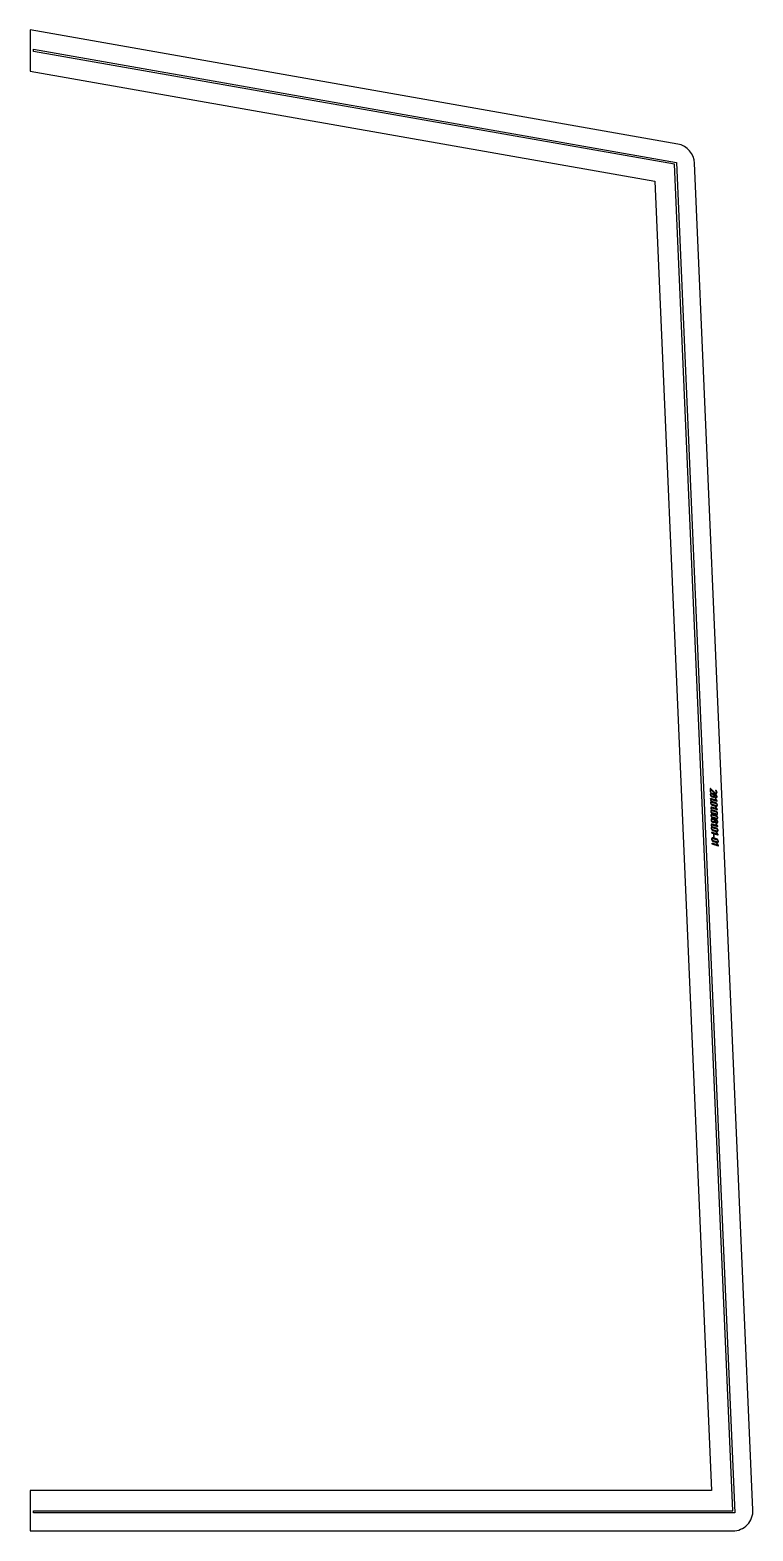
# Model space of a CAD drawing. Header units: millimetres. Extents: x 1120 to 2190, y 46 to 2269.
import ezdxf

# ---------------------------------------------------------------- set-up
doc = ezdxf.new("R2010")
doc.units = ezdxf.units.MM
doc.linetypes.add('K5LT_BASIC', pattern=[0])
doc.layers.add('Engraving', color=7, linetype='Continuous')

msp = doc.modelspace()

# ---------------------------------------------------------------- linework, layer by layer
at = {"color": 143, "linetype": 'K5LT_BASIC', "lineweight": 25, "true_color": 0x33acca}
for p, q in [((2078.7, 2099.9), (1119.5, 2268.9)), ((1119.5, 2268.9), (1119.5, 2238.2)), ((1119.5, 2238.2), (1119.5, 2207.9)), ((1119.5, 2207.9), (2044.6, 2045)), ((2189.8, 77.5), (2103.5, 2071.7)), ((2044.6, 2045), (2128.5, 106.2)), ((2128.5, 106.2), (1119.5, 106.2)), ((1119.5, 106.2), (1119.5, 73.2)), ((1119.5, 73.2), (1119.5, 46.2)), ((1119.5, 46.2), (2159.8, 46.2))]:
    msp.add_line(p, q, dxfattribs=at)
for centre, start, end in [((2073.5, 2070.4), 2.4787, 80.0115), ((2159.8, 76.2), 270, 2.4787)]:
    msp.add_arc(centre, 30, start, end, dxfattribs=at)
at = {"layer": 'Engraving', "color": 143, "linetype": 'K5LT_BASIC', "lineweight": 25, "true_color": 0x33acca}
for p, q in [((1124.7, 2240.3), (2076.4, 2072.9)), ((1124.7, 2237.3), (1124.7, 2240.3)), ((2073.5, 2070.4), (1124.7, 2237.3)), ((2159.8, 76.2), (2073.5, 2070.4)), ((2076.4, 2072.9), (2163, 73.2)), ((1124.7, 76.2), (2159.8, 76.2)), ((1124.7, 73.2), (1124.7, 76.2)), ((2163, 73.2), (1124.7, 73.2))]:
    msp.add_line(p, q, dxfattribs=at)
for points, knots in [([(2126.6, 1141), (2126.5, 1143.1), (2126.5, 1145.2), (2126.5, 1145.4), (2126.6, 1145.4), (2126.7, 1145.5), (2126.9, 1145.5), (2127, 1145.4), (2127, 1145.4), (2130.1, 1142.5), (2133.1, 1139.6), (2133.2, 1139.5), (2133.4, 1139.4), (2133.5, 1139.3), (2133.6, 1139.2), (2133.9, 1139), (2134.2, 1138.9), (2134.9, 1138.7), (2135.4, 1139.1), (2135.6, 1139.3), (2135.7, 1139.6), (2135.9, 1139.9), (2135.8, 1140.3), (2135.8, 1140.8), (2135.5, 1141.3), (2135.3, 1141.8), (2134.6, 1142.3), (2134.5, 1142.3), (2134.4, 1142.4), (2134.4, 1142.5), (2134.3, 1142.7), (2134.3, 1142.8), (2134.4, 1142.9), (2134.5, 1143), (2134.7, 1142.9), (2134.7, 1142.9), (2134.8, 1142.9), (2135.7, 1142.3), (2136.1, 1141.5), (2136.6, 1140.8), (2136.6, 1140.1), (2136.6, 1139.1), (2135.9, 1138.5), (2135.2, 1137.9), (2134.2, 1138.2), (2133.8, 1138.3), (2133.5, 1138.5), (2133.2, 1138.7), (2132.7, 1139.1), (2130, 1141.7), (2127.2, 1144.3), (2127.3, 1142.5), (2127.3, 1140.8), (2127.3, 1140.6), (2127.2, 1140.6), (2127.1, 1140.5), (2127, 1140.5), (2126.8, 1140.6), (2126.7, 1140.7), (2126.6, 1140.8), (2126.6, 1141)], [0, 0, 0, 3.047826, 3.047826, 3.226196, 3.226196, 3.425035, 3.425035, 3.570989, 3.570989, 9.561221, 9.561221, 9.825724, 9.825724, 10.050668, 10.050668, 10.473601, 10.473601, 11.396415, 11.396415, 11.832946, 11.832946, 12.317549, 12.317549, 13.072233, 13.072233, 14.062635, 14.062635, 14.240973, 14.240973, 14.40613, 14.40613, 14.588981, 14.588981, 14.779051, 14.779051, 14.881829, 14.881829, 16.249197, 16.249197, 17.325971, 17.325971, 18.610175, 18.610175, 19.935785, 19.935785, 20.483021, 20.483021, 21.195978, 21.195978, 26.62229, 26.62229, 29.191003, 29.191003, 29.365522, 29.365522, 29.547183, 29.547183, 29.763638, 29.763638, 30, 30, 30]), ([(2128.9, 1133.6), (2128, 1133.9), (2127.4, 1134.7), (2126.7, 1135.5), (2126.7, 1136.4), (2126.7, 1136.8), (2126.7, 1137.1), (2126.7, 1137.9), (2127.3, 1138.4), (2127.9, 1138.9), (2128.8, 1138.6), (2129.5, 1138.4), (2130.2, 1138.1), (2130.8, 1138), (2131.3, 1137.5), (2131.8, 1137.1), (2132.2, 1136.4), (2132.5, 1136.7), (2132.9, 1136.7), (2133.3, 1136.8), (2133.8, 1136.7), (2134.2, 1136.6), (2134.6, 1136.4), (2135.4, 1136.2), (2136.1, 1135.4), (2136.4, 1134.9), (2136.6, 1134.5), (2136.6, 1134.3), (2136.7, 1134.1), (2136.7, 1134), (2136.7, 1133.9), (2136.7, 1133.8), (2136.7, 1133.7), (2136.8, 1132.8), (2136.2, 1132.3), (2135.9, 1132.1), (2135.5, 1132.1), (2135.3, 1132.1), (2135.1, 1132.1), (2135, 1132.1), (2134.9, 1132.1), (2134.8, 1132.1), (2134.7, 1132.2), (2134.3, 1132.3), (2133.9, 1132.4), (2133.4, 1132.6), (2133, 1132.9), (2132.6, 1133.2), (2132.2, 1133.7), (2132, 1133.3), (2131.5, 1133.1), (2131, 1133), (2130.4, 1133.2), (2129.6, 1133.4), (2128.9, 1133.6)], [0, 0, 0, 1.873598, 1.873598, 3.69261, 3.69261, 4.386884, 4.386884, 5.818535, 5.818535, 7.364988, 7.364988, 8.831065, 8.831065, 10.043454, 10.043454, 11.431214, 11.431214, 12.22177, 12.22177, 13.14885, 13.14885, 13.899491, 13.899491, 15.762312, 15.762312, 16.708293, 16.708293, 17.125443, 17.125443, 17.362221, 17.362221, 17.577677, 17.577677, 19.055802, 19.055802, 19.771228, 19.771228, 20.139764, 20.139764, 20.365597, 20.365597, 20.592941, 20.592941, 21.340886, 21.340886, 22.373032, 22.373032, 23.469845, 23.469845, 24.415003, 24.415003, 25.533412, 25.533412, 27, 27, 27]), ([(2128.9, 1134.3), (2129.6, 1134.1), (2130.3, 1133.9), (2130.9, 1133.7), (2131.3, 1134), (2131.8, 1134.2), (2131.7, 1134.8), (2131.7, 1135.2), (2131.7, 1135.6), (2131.7, 1136.1), (2131.3, 1136.7), (2130.8, 1137.2), (2130.2, 1137.4), (2129.5, 1137.6), (2128.8, 1137.9), (2128.2, 1138), (2127.8, 1137.7), (2127.4, 1137.4), (2127.4, 1136.9), (2127.4, 1136.5), (2127.4, 1136.2), (2127.5, 1135.6), (2127.9, 1135), (2128.3, 1134.5), (2128.9, 1134.3)], [0, 0, 0, 1.329406, 1.329406, 2.254108, 2.254108, 3.148824, 3.148824, 3.778355, 3.778355, 4.877538, 4.877538, 6.009386, 6.009386, 7.338792, 7.338792, 8.260968, 8.260968, 9.137189, 9.137189, 9.766721, 9.766721, 10.866842, 10.866842, 12, 12, 12]), ([(2133.9, 1133.1), (2134.3, 1133), (2134.6, 1132.9), (2135.2, 1132.7), (2135.6, 1133), (2136, 1133.3), (2136, 1133.9), (2136, 1134.4), (2135.6, 1135), (2135.2, 1135.5), (2134.6, 1135.7), (2134.2, 1135.8), (2133.8, 1136), (2133.2, 1136.1), (2132.8, 1135.9), (2132.4, 1135.6), (2132.4, 1135), (2132.5, 1134.4), (2132.9, 1133.9), (2133.3, 1133.3), (2133.9, 1133.1)], [0, 0, 0, 0.718951, 0.718951, 1.697337, 1.697337, 2.634709, 2.634709, 3.797866, 3.797866, 5.000561, 5.000561, 5.719512, 5.719512, 6.697901, 6.697901, 7.635273, 7.635273, 8.789173, 8.789173, 10, 10, 10]), ([(2127.3, 1129.9), (2127.1, 1130), (2127, 1130.1), (2126.9, 1130.2), (2126.9, 1130.4), (2126.9, 1130.5), (2127, 1130.6), (2127, 1130.7), (2127.2, 1130.6), (2131.5, 1129.3), (2135.7, 1128), (2134.9, 1129), (2134.1, 1130), (2134, 1130.2), (2134, 1130.3), (2134, 1130.5), (2134.1, 1130.5), (2134.2, 1130.6), (2134.3, 1130.6), (2134.4, 1130.5), (2134.6, 1130.4), (2135.7, 1129), (2136.8, 1127.6), (2136.9, 1127.4), (2136.9, 1127.3), (2136.9, 1127.2), (2136.8, 1127.1), (2136.7, 1127), (2136.6, 1127.1), (2131.9, 1128.5), (2127.3, 1129.9)], [0, 0, 0, 0.181151, 0.181151, 0.343934, 0.343934, 0.472146, 0.472146, 0.625059, 0.625059, 5.39951, 5.39951, 6.773407, 6.773407, 6.936544, 6.936544, 7.074093, 7.074093, 7.217588, 7.217588, 7.383484, 7.383484, 9.302301, 9.302301, 9.462957, 9.462957, 9.596849, 9.596849, 9.739807, 9.739807, 15, 15, 15]), ([(2128, 1128.1), (2128, 1128), (2127.8, 1127.8), (2127.7, 1127.7), (2127.5, 1127.8), (2127.3, 1127.8), (2127.1, 1128), (2126.9, 1128.2), (2126.9, 1128.5), (2126.9, 1128.7), (2127.1, 1128.8), (2127.2, 1128.9), (2127.5, 1128.8), (2127.6, 1128.8), (2127.8, 1128.6), (2128, 1128.4), (2128, 1128.1)], [0, 0, 0, 0.855828, 0.855828, 1.74556, 1.74556, 2.805969, 2.805969, 3.96496, 3.96496, 4.876932, 4.876932, 5.801755, 5.801755, 6.76801, 6.76801, 8, 8, 8]), ([(2129.3, 1121.2), (2128.4, 1121.4), (2127.7, 1122.3), (2127.1, 1123.1), (2127.1, 1124), (2127, 1124.3), (2127, 1124.7), (2127, 1125.5), (2127.6, 1126), (2128.2, 1126.4), (2129.1, 1126.1), (2132, 1125.3), (2134.9, 1124.4), (2135.7, 1124.1), (2136.4, 1123.3), (2137.1, 1122.5), (2137.1, 1121.6), (2137.1, 1121.2), (2137.1, 1120.9), (2137.1, 1120), (2136.5, 1119.5), (2135.9, 1119.1), (2135, 1119.4), (2132.1, 1120.3), (2129.3, 1121.2)], [0, 0, 0, 0.846521, 0.846521, 1.674424, 1.674424, 1.989042, 1.989042, 2.637777, 2.637777, 3.338641, 3.338641, 5.996422, 5.996422, 6.83575, 6.83575, 7.667338, 7.667338, 7.981955, 7.981955, 8.645972, 8.645972, 9.342219, 9.342219, 12, 12, 12]), ([(2127.6, 1117.5), (2127.4, 1117.6), (2127.3, 1117.7), (2127.2, 1117.8), (2127.2, 1118), (2127.2, 1118), (2127.3, 1118.2), (2127.4, 1118.3), (2127.6, 1118.2), (2131.8, 1116.9), (2136, 1115.6), (2135.2, 1116.6), (2134.4, 1117.6), (2134.3, 1117.7), (2134.3, 1117.9), (2134.3, 1118), (2134.4, 1118.1), (2134.5, 1118.2), (2134.7, 1118.1), (2134.7, 1118.1), (2134.9, 1117.9), (2136, 1116.5), (2137.1, 1115.1), (2137.2, 1115), (2137.3, 1114.9), (2137.3, 1114.7), (2137.2, 1114.7), (2137.1, 1114.6), (2136.9, 1114.6), (2132.3, 1116.1), (2127.6, 1117.5)], [0, 0, 0, 0.181151, 0.181151, 0.343934, 0.343934, 0.472146, 0.472146, 0.625059, 0.625059, 5.39951, 5.39951, 6.773407, 6.773407, 6.936544, 6.936544, 7.074093, 7.074093, 7.217588, 7.217588, 7.383484, 7.383484, 9.302301, 9.302301, 9.462957, 9.462957, 9.596849, 9.596849, 9.739807, 9.739807, 15, 15, 15]), ([(2128.4, 1115.7), (2128.4, 1115.5), (2128.2, 1115.4), (2128, 1115.3), (2127.8, 1115.4), (2127.6, 1115.4), (2127.5, 1115.6), (2127.3, 1115.8), (2127.3, 1116), (2127.3, 1116.3), (2127.4, 1116.4), (2127.6, 1116.5), (2127.8, 1116.4), (2127.9, 1116.4), (2128.1, 1116.2), (2128.3, 1116), (2128.4, 1115.7)], [0, 0, 0, 0.855828, 0.855828, 1.74556, 1.74556, 2.805969, 2.805969, 3.96496, 3.96496, 4.876932, 4.876932, 5.801755, 5.801755, 6.76801, 6.76801, 8, 8, 8]), ([(2129.6, 1108.7), (2128.7, 1109), (2128.1, 1109.8), (2127.4, 1110.6), (2127.4, 1111.5), (2127.4, 1111.9), (2127.4, 1112.2), (2127.4, 1113.1), (2128, 1113.5), (2128.6, 1114), (2129.5, 1113.7), (2132.3, 1112.8), (2135.2, 1111.9), (2136.1, 1111.7), (2136.7, 1110.9), (2137.4, 1110), (2137.4, 1109.1), (2137.4, 1108.8), (2137.4, 1108.4), (2137.5, 1107.6), (2136.9, 1107.1), (2136.2, 1106.7), (2135.3, 1107), (2132.5, 1107.8), (2129.6, 1108.7)], [0, 0, 0, 0.846521, 0.846521, 1.674424, 1.674424, 1.989042, 1.989042, 2.637777, 2.637777, 3.338641, 3.338641, 5.996422, 5.996422, 6.83575, 6.83575, 7.667338, 7.667338, 7.981955, 7.981955, 8.645972, 8.645972, 9.342219, 9.342219, 12, 12, 12]), ([(2129.2, 1121.9), (2132.1, 1121), (2135, 1120.1), (2135.6, 1119.9), (2136, 1120.2), (2136.4, 1120.5), (2136.4, 1121.1), (2136.4, 1121.4), (2136.4, 1121.8), (2136.3, 1122.4), (2135.9, 1122.9), (2135.5, 1123.5), (2134.9, 1123.7), (2132, 1124.5), (2129.2, 1125.4), (2128.6, 1125.6), (2128.2, 1125.3), (2127.7, 1125), (2127.8, 1124.5), (2127.8, 1124.1), (2127.8, 1123.7), (2127.8, 1123.2), (2128.2, 1122.6), (2128.6, 1122.1), (2129.2, 1121.9)], [0, 0, 0, 3.194824, 3.194824, 3.749556, 3.749556, 4.284872, 4.284872, 4.662943, 4.662943, 5.32312, 5.32312, 6.003067, 6.003067, 9.197891, 9.197891, 9.751896, 9.751896, 10.278148, 10.278148, 10.656218, 10.656218, 11.310094, 11.310094, 12, 12, 12]), ([(2129.6, 1109.4), (2132.5, 1108.6), (2135.3, 1107.7), (2135.9, 1107.5), (2136.3, 1107.8), (2136.7, 1108.1), (2136.7, 1108.7), (2136.7, 1109), (2136.7, 1109.4), (2136.7, 1110), (2136.3, 1110.5), (2135.8, 1111), (2135.2, 1111.2), (2132.4, 1112.1), (2129.5, 1113), (2128.9, 1113.2), (2128.5, 1112.9), (2128.1, 1112.6), (2128.1, 1112), (2128.1, 1111.7), (2128.1, 1111.3), (2128.1, 1110.7), (2128.6, 1110.2), (2129, 1109.6), (2129.6, 1109.4)], [0, 0, 0, 3.194824, 3.194824, 3.749556, 3.749556, 4.284872, 4.284872, 4.662943, 4.662943, 5.32312, 5.32312, 6.003067, 6.003067, 9.197891, 9.197891, 9.751896, 9.751896, 10.278148, 10.278148, 10.656218, 10.656218, 11.310094, 11.310094, 12, 12, 12]), ([(2129.8, 1102.4), (2128.9, 1102.7), (2128.2, 1103.5), (2127.6, 1104.3), (2127.6, 1105.2), (2127.6, 1105.5), (2127.6, 1105.9), (2127.5, 1106.7), (2128.1, 1107.2), (2128.7, 1107.6), (2129.6, 1107.4), (2132.5, 1106.5), (2135.4, 1105.6), (2136.2, 1105.3), (2136.9, 1104.5), (2137.6, 1103.7), (2137.6, 1102.8), (2137.6, 1102.4), (2137.6, 1102.1), (2137.6, 1101.2), (2137, 1100.8), (2136.4, 1100.3), (2135.5, 1100.6), (2132.7, 1101.5), (2129.8, 1102.4)], [0, 0, 0, 0.846521, 0.846521, 1.674424, 1.674424, 1.989042, 1.989042, 2.637777, 2.637777, 3.338641, 3.338641, 5.996422, 5.996422, 6.83575, 6.83575, 7.667338, 7.667338, 7.981955, 7.981955, 8.645972, 8.645972, 9.342219, 9.342219, 12, 12, 12]), ([(2130, 1096), (2129.1, 1096.3), (2128.4, 1097.1), (2127.8, 1098), (2127.7, 1098.8), (2127.7, 1099.2), (2127.7, 1099.6), (2127.7, 1100.4), (2128.3, 1100.8), (2128.9, 1101.3), (2129.8, 1101), (2130.5, 1100.8), (2131.3, 1100.6), (2131.8, 1100.4), (2132.3, 1099.9), (2132.8, 1099.5), (2133.2, 1098.8), (2133.5, 1099.1), (2133.9, 1099.2), (2134.3, 1099.3), (2134.8, 1099.1), (2135.2, 1099), (2135.6, 1098.9), (2136.4, 1098.6), (2137.1, 1097.8), (2137.4, 1097.4), (2137.6, 1097), (2137.7, 1096.8), (2137.7, 1096.6), (2137.7, 1096.4), (2137.8, 1096.3), (2137.8, 1096.2), (2137.8, 1096.1), (2137.8, 1095.2), (2137.2, 1094.8), (2136.9, 1094.5), (2136.5, 1094.5), (2136.3, 1094.5), (2136.1, 1094.5), (2136, 1094.5), (2135.9, 1094.6), (2135.8, 1094.6), (2135.7, 1094.6), (2135.3, 1094.7), (2135, 1094.8), (2134.4, 1095), (2134, 1095.3), (2133.6, 1095.7), (2133.3, 1096.2), (2133, 1095.7), (2132.5, 1095.6), (2132, 1095.4), (2131.4, 1095.6), (2130.7, 1095.8), (2130, 1096)], [0, 0, 0, 1.873598, 1.873598, 3.69261, 3.69261, 4.386884, 4.386884, 5.818535, 5.818535, 7.364988, 7.364988, 8.831065, 8.831065, 10.043454, 10.043454, 11.431214, 11.431214, 12.22177, 12.22177, 13.14885, 13.14885, 13.899491, 13.899491, 15.762312, 15.762312, 16.708293, 16.708293, 17.125443, 17.125443, 17.362221, 17.362221, 17.577677, 17.577677, 19.055802, 19.055802, 19.771228, 19.771228, 20.139764, 20.139764, 20.365597, 20.365597, 20.592941, 20.592941, 21.340886, 21.340886, 22.373032, 22.373032, 23.469845, 23.469845, 24.415003, 24.415003, 25.533412, 25.533412, 27, 27, 27]), ([(2128.3, 1092.4), (2128.1, 1092.4), (2128, 1092.6), (2127.9, 1092.7), (2127.9, 1092.8), (2127.9, 1092.9), (2128, 1093.1), (2128.1, 1093.1), (2128.3, 1093.1), (2132.5, 1091.8), (2136.7, 1090.5), (2135.9, 1091.5), (2135.1, 1092.5), (2135, 1092.6), (2135, 1092.7), (2135, 1092.9), (2135.1, 1093), (2135.2, 1093), (2135.4, 1093), (2135.4, 1093), (2135.6, 1092.8), (2136.7, 1091.4), (2137.8, 1090), (2137.9, 1089.9), (2137.9, 1089.7), (2137.9, 1089.6), (2137.9, 1089.5), (2137.8, 1089.4), (2137.6, 1089.5), (2132.9, 1090.9), (2128.3, 1092.4)], [0, 0, 0, 0.181151, 0.181151, 0.343934, 0.343934, 0.472146, 0.472146, 0.625059, 0.625059, 5.39951, 5.39951, 6.773407, 6.773407, 6.936544, 6.936544, 7.074093, 7.074093, 7.217588, 7.217588, 7.383484, 7.383484, 9.302301, 9.302301, 9.462957, 9.462957, 9.596849, 9.596849, 9.739807, 9.739807, 15, 15, 15]), ([(2129, 1090.6), (2129, 1090.4), (2128.9, 1090.3), (2128.7, 1090.2), (2128.5, 1090.2), (2128.3, 1090.3), (2128.1, 1090.5), (2128, 1090.7), (2128, 1090.9), (2128, 1091.2), (2128.1, 1091.3), (2128.3, 1091.4), (2128.5, 1091.3), (2128.6, 1091.3), (2128.8, 1091.1), (2129, 1090.9), (2129, 1090.6)], [0, 0, 0, 0.855828, 0.855828, 1.74556, 1.74556, 2.805969, 2.805969, 3.96496, 3.96496, 4.876932, 4.876932, 5.801755, 5.801755, 6.76801, 6.76801, 8, 8, 8]), ([(2129.8, 1103.1), (2132.6, 1102.2), (2135.5, 1101.3), (2136.1, 1101.1), (2136.5, 1101.4), (2136.9, 1101.7), (2136.9, 1102.3), (2136.9, 1102.7), (2136.9, 1103), (2136.9, 1103.6), (2136.4, 1104.1), (2136, 1104.7), (2135.4, 1104.9), (2132.5, 1105.8), (2129.7, 1106.7), (2129.1, 1106.8), (2128.7, 1106.5), (2128.3, 1106.2), (2128.3, 1105.7), (2128.3, 1105.3), (2128.3, 1105), (2128.3, 1104.4), (2128.7, 1103.8), (2129.1, 1103.3), (2129.8, 1103.1)], [0, 0, 0, 3.194824, 3.194824, 3.749556, 3.749556, 4.284872, 4.284872, 4.662943, 4.662943, 5.32312, 5.32312, 6.003067, 6.003067, 9.197891, 9.197891, 9.751896, 9.751896, 10.278148, 10.278148, 10.656218, 10.656218, 11.310094, 11.310094, 12, 12, 12]), ([(2129.9, 1096.8), (2130.7, 1096.5), (2131.4, 1096.3), (2132, 1096.1), (2132.4, 1096.4), (2132.8, 1096.7), (2132.8, 1097.3), (2132.8, 1097.6), (2132.7, 1098), (2132.7, 1098.6), (2132.3, 1099.1), (2131.9, 1099.7), (2131.3, 1099.9), (2130.6, 1100.1), (2129.8, 1100.3), (2129.3, 1100.5), (2128.8, 1100.2), (2128.4, 1099.9), (2128.4, 1099.3), (2128.5, 1099), (2128.5, 1098.6), (2128.5, 1098), (2128.9, 1097.5), (2129.3, 1096.9), (2129.9, 1096.8)], [0, 0, 0, 1.329406, 1.329406, 2.254108, 2.254108, 3.148824, 3.148824, 3.778355, 3.778355, 4.877538, 4.877538, 6.009386, 6.009386, 7.338792, 7.338792, 8.260968, 8.260968, 9.137189, 9.137189, 9.766721, 9.766721, 10.866842, 10.866842, 12, 12, 12]), ([(2134.9, 1095.6), (2135.3, 1095.4), (2135.7, 1095.3), (2136.3, 1095.1), (2136.7, 1095.4), (2137.1, 1095.7), (2137.1, 1096.3), (2137, 1096.9), (2136.6, 1097.4), (2136.2, 1098), (2135.6, 1098.2), (2135.2, 1098.3), (2134.9, 1098.4), (2134.3, 1098.6), (2133.9, 1098.3), (2133.5, 1098), (2133.5, 1097.4), (2133.5, 1096.9), (2133.9, 1096.3), (2134.3, 1095.7), (2134.9, 1095.6)], [0, 0, 0, 0.718951, 0.718951, 1.697337, 1.697337, 2.634709, 2.634709, 3.797866, 3.797866, 5.000561, 5.000561, 5.719512, 5.719512, 6.697901, 6.697901, 7.635273, 7.635273, 8.789173, 8.789173, 10, 10, 10]), ([(2130.3, 1083.6), (2129.4, 1083.9), (2128.8, 1084.7), (2128.1, 1085.5), (2128.1, 1086.4), (2128.1, 1086.8), (2128.1, 1087.1), (2128, 1087.9), (2128.7, 1088.4), (2129.3, 1088.9), (2130.2, 1088.6), (2133, 1087.7), (2135.9, 1086.8), (2136.8, 1086.5), (2137.4, 1085.7), (2138.1, 1084.9), (2138.1, 1084), (2138.1, 1083.7), (2138.1, 1083.3), (2138.1, 1082.4), (2137.5, 1082), (2136.9, 1081.6), (2136, 1081.8), (2133.2, 1082.7), (2130.3, 1083.6)], [0, 0, 0, 0.846521, 0.846521, 1.674424, 1.674424, 1.989042, 1.989042, 2.637777, 2.637777, 3.338641, 3.338641, 5.996422, 5.996422, 6.83575, 6.83575, 7.667338, 7.667338, 7.981955, 7.981955, 8.645972, 8.645972, 9.342219, 9.342219, 12, 12, 12]), ([(2128.6, 1079.9), (2128.4, 1080), (2128.3, 1080.1), (2128.3, 1080.3), (2128.3, 1080.4), (2128.2, 1080.5), (2128.3, 1080.6), (2128.4, 1080.7), (2128.6, 1080.7), (2132.8, 1079.4), (2137.1, 1078), (2136.3, 1079), (2135.5, 1080), (2135.4, 1080.2), (2135.4, 1080.3), (2135.4, 1080.5), (2135.5, 1080.5), (2135.6, 1080.6), (2135.7, 1080.6), (2135.8, 1080.5), (2136, 1080.4), (2137.1, 1079), (2138.2, 1077.6), (2138.3, 1077.5), (2138.3, 1077.3), (2138.3, 1077.2), (2138.2, 1077.1), (2138.1, 1077), (2137.9, 1077.1), (2133.3, 1078.5), (2128.6, 1079.9)], [0, 0, 0, 0.181151, 0.181151, 0.343934, 0.343934, 0.472146, 0.472146, 0.625059, 0.625059, 5.39951, 5.39951, 6.773407, 6.773407, 6.936544, 6.936544, 7.074093, 7.074093, 7.217588, 7.217588, 7.383484, 7.383484, 9.302301, 9.302301, 9.462957, 9.462957, 9.596849, 9.596849, 9.739807, 9.739807, 15, 15, 15]), ([(2130.7, 1067.5), (2129.9, 1067.7), (2129.2, 1068.6), (2128.6, 1069.4), (2128.5, 1070.3), (2128.5, 1070.6), (2128.5, 1071), (2128.5, 1071.8), (2129.1, 1072.3), (2129.7, 1072.7), (2130.6, 1072.5), (2133.5, 1071.6), (2136.3, 1070.7), (2137.2, 1070.4), (2137.9, 1069.6), (2138.5, 1068.8), (2138.5, 1067.9), (2138.6, 1067.5), (2138.6, 1067.2), (2138.6, 1066.3), (2138, 1065.9), (2137.4, 1065.4), (2136.5, 1065.7), (2133.6, 1066.6), (2130.7, 1067.5)], [0, 0, 0, 0.846521, 0.846521, 1.674424, 1.674424, 1.989042, 1.989042, 2.637777, 2.637777, 3.338641, 3.338641, 5.996422, 5.996422, 6.83575, 6.83575, 7.667338, 7.667338, 7.981955, 7.981955, 8.645972, 8.645972, 9.342219, 9.342219, 12, 12, 12]), ([(2130.3, 1084.3), (2133.1, 1083.4), (2136, 1082.5), (2136.6, 1082.4), (2137, 1082.6), (2137.4, 1082.9), (2137.4, 1083.5), (2137.4, 1083.9), (2137.4, 1084.2), (2137.4, 1084.8), (2136.9, 1085.4), (2136.5, 1085.9), (2135.9, 1086.1), (2133, 1087), (2130.2, 1087.9), (2129.6, 1088.1), (2129.2, 1087.8), (2128.8, 1087.5), (2128.8, 1086.9), (2128.8, 1086.5), (2128.8, 1086.2), (2128.8, 1085.6), (2129.2, 1085.1), (2129.7, 1084.5), (2130.3, 1084.3)], [0, 0, 0, 3.194824, 3.194824, 3.749556, 3.749556, 4.284872, 4.284872, 4.662943, 4.662943, 5.32312, 5.32312, 6.003067, 6.003067, 9.197891, 9.197891, 9.751896, 9.751896, 10.278148, 10.278148, 10.656218, 10.656218, 11.310094, 11.310094, 12, 12, 12]), ([(2130.7, 1068.2), (2133.6, 1067.3), (2136.5, 1066.4), (2137, 1066.2), (2137.5, 1066.5), (2137.9, 1066.8), (2137.8, 1067.4), (2137.8, 1067.7), (2137.8, 1068.1), (2137.8, 1068.7), (2137.4, 1069.2), (2137, 1069.8), (2136.4, 1070), (2133.5, 1070.9), (2130.6, 1071.7), (2130, 1071.9), (2129.6, 1071.6), (2129.2, 1071.3), (2129.2, 1070.8), (2129.2, 1070.4), (2129.2, 1070.1), (2129.3, 1069.5), (2129.7, 1068.9), (2130.1, 1068.4), (2130.7, 1068.2)], [0, 0, 0, 3.194824, 3.194824, 3.749556, 3.749556, 4.284872, 4.284872, 4.662943, 4.662943, 5.32312, 5.32312, 6.003067, 6.003067, 9.197891, 9.197891, 9.751896, 9.751896, 10.278148, 10.278148, 10.656218, 10.656218, 11.310094, 11.310094, 12, 12, 12]), ([(2131.6, 1073.4), (2131.6, 1075.5), (2131.5, 1077.7), (2131.5, 1077.8), (2131.6, 1077.9), (2131.7, 1078), (2131.9, 1077.9), (2132, 1077.9), (2132.1, 1077.8), (2132.2, 1077.6), (2132.2, 1077.4), (2132.3, 1075.3), (2132.4, 1073.2), (2132.4, 1073.1), (2132.3, 1073), (2132.1, 1072.9), (2132, 1072.9), (2131.9, 1073), (2131.8, 1073.1), (2131.6, 1073.2), (2131.6, 1073.4)], [0, 0, 0, 3.94619, 3.94619, 4.18756, 4.18756, 4.430856, 4.430856, 4.683549, 4.683549, 5.009861, 5.009861, 8.956051, 8.956051, 9.181245, 9.181245, 9.415662, 9.415662, 9.694987, 9.694987, 10, 10, 10]), ([(2129.1, 1063.8), (2128.9, 1063.9), (2128.8, 1064), (2128.7, 1064.1), (2128.7, 1064.3), (2128.7, 1064.3), (2128.8, 1064.5), (2128.9, 1064.6), (2129, 1064.5), (2133.3, 1063.2), (2137.5, 1061.9), (2136.7, 1062.9), (2135.9, 1063.9), (2135.8, 1064), (2135.8, 1064.2), (2135.8, 1064.3), (2135.9, 1064.4), (2136, 1064.5), (2136.2, 1064.4), (2136.2, 1064.4), (2136.4, 1064.2), (2137.5, 1062.9), (2138.6, 1061.5), (2138.7, 1061.3), (2138.7, 1061.2), (2138.7, 1061), (2138.6, 1061), (2138.5, 1060.9), (2138.4, 1060.9), (2133.7, 1062.4), (2129.1, 1063.8)], [0, 0, 0, 0.181151, 0.181151, 0.343934, 0.343934, 0.472146, 0.472146, 0.625059, 0.625059, 5.39951, 5.39951, 6.773407, 6.773407, 6.936544, 6.936544, 7.074093, 7.074093, 7.217588, 7.217588, 7.383484, 7.383484, 9.302301, 9.302301, 9.462957, 9.462957, 9.596849, 9.596849, 9.739807, 9.739807, 15, 15, 15])]:
    msp.add_open_spline(points, degree=2, knots=knots, dxfattribs=at)

doc.saveas('drawing.dxf')
